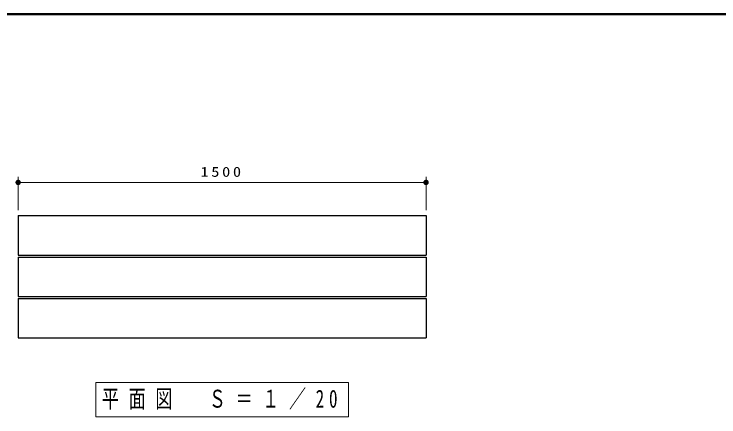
# Model space of a CAD drawing. Units: millimetres on the paper, scale 1:20. Extents: x -724 to 12, y -38 to 257.
# Drawn here: x -294.6 to -165, y 183 to 257 of the extents above; entities that cross this region are included whole.
import ezdxf

# ---------------------------------------------------------------- set-up
doc = ezdxf.new("R2010")
doc.units = ezdxf.units.MM
doc.layers.add('LY_1', color=7, linetype='Continuous', lineweight=25)
doc.layers.add('LY_2', color=7, linetype='Continuous', lineweight=13)
doc.styles.add('ＭＳ ゴシック', font='')
doc.styles.get('ＭＳ ゴシック').set_extended_font_data('MS Gothic')

# ---------------------------------------------------------------- blocks, each defined once
blk = doc.blocks.new('filled_dot')
at = {"color": 0, "linetype": 'Continuous', "lineweight": -2, "const_width": 1.25}
blk.add_lwpolyline([(-0.625, 0, 1), (0.625, 0, 1)], format="xyb", close=True, dxfattribs=at)

msp = doc.modelspace()

# ---------------------------------------------------------------- linework, layer by layer
at = {"layer": 'LY_1', "lineweight": 13}
for p, q in [((-293.864, 220.962), (-293.864, 227.057)), ((-218.864, 220.962), (-218.864, 227.057)), ((-293.864, 226.057), (-218.864, 226.057)), ((-233.114, 189.253), (-279.614, 189.253)), ((-279.614, 189.253), (-279.614, 182.953)), ((-233.114, 182.953), (-233.114, 189.253)), ((-279.614, 182.953), (-233.114, 182.953))]:
    msp.add_line(p, q, dxfattribs=at)
at = {"layer": 'LY_1'}
for p, q in [((-293.864, 219.962), (-293.864, 212.712)), ((-293.864, 219.962), (-218.864, 219.962)), ((-218.864, 219.962), (-218.864, 212.712)), ((-293.864, 212.712), (-218.864, 212.712)), ((-293.864, 212.337), (-218.864, 212.337)), ((-293.864, 212.337), (-293.864, 205.087)), ((-218.864, 212.337), (-218.864, 205.087)), ((-293.864, 205.087), (-218.864, 205.087)), ((-293.864, 204.712), (-218.864, 204.712)), ((-293.864, 204.712), (-293.864, 197.462)), ((-218.864, 204.712), (-218.864, 197.462)), ((-293.864, 197.462), (-218.864, 197.462))]:
    msp.add_line(p, q, dxfattribs=at)
at = {"layer": 'LY_2', "lineweight": 50}
msp.add_line((0, 257), (-365, 257), dxfattribs=at)

# ---------------------------------------------------------------- block references
at = {"layer": 'LY_1', "lineweight": 13, "xscale": 0.4, "yscale": 0.4}
msp.add_blockref('filled_dot', (-293.864, 226.057), dxfattribs=at)
at = {"layer": 'LY_1', "lineweight": 13, "xscale": 0.4, "yscale": 0.4, "rotation": 180}
msp.add_blockref('filled_dot', (-218.864, 226.057), dxfattribs=at)

# ---------------------------------------------------------------- texts
at = {"layer": 'LY_1', "style": 'ＭＳ ゴシック'}
for s, insert, char_height, attachment_point in [('\\T1.33;\\W1.2;1500', (-256.364, 227.057), 1.833, 8), ('\\T1.56;\\W0.7;平面図\u3000Ｓ＝１／20', (-256.364, 186.103), 3.299, 5)]:
    msp.add_mtext(s, dxfattribs=dict(at, insert=insert, char_height=char_height, attachment_point=attachment_point))

doc.saveas('drawing.dxf')
